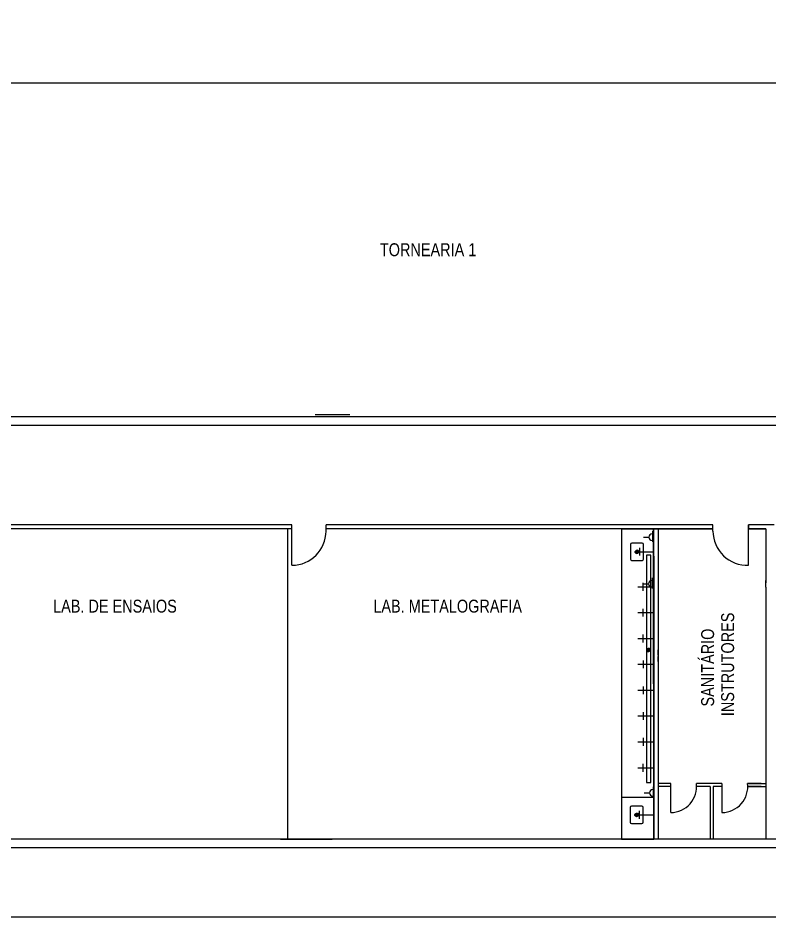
# Model space of a CAD drawing. Header units: millimetres. Extents: x 18768 to 1484868, y -11027 to 520152.
# Drawn here: x 567176 to 584589, y 136941 to 157799 of the extents above; entities that cross this region are included whole.
import ezdxf

# ---------------------------------------------------------------- set-up
doc = ezdxf.new("R2010")
doc.units = ezdxf.units.MM
doc.linetypes.add('DIVIDE', pattern=[2.15, 1.5, -0.2, 0.05, -0.15, 0.05, -0.2])
for name, color, linetype in [('018', 4, 'Continuous'), ('3-MAQUINAS', 5, 'Continuous'), ('L025-IMAGIN', 1, 'DIVIDE'), ('L025-IMPLANTAÇÃO', 1, 'Continuous'), ('L035-TEXTO', 40, 'Continuous'), ('PAREDES', 7, 'Continuous')]:
    doc.layers.add(name, color=color, linetype=linetype)
doc.layers.add('L035-DEMOLIÇÃO', color=40, linetype='Continuous', plot=False)
doc.styles.get("Standard").update_dxf_attribs({"font": 'arial.ttf'})

msp = doc.modelspace()

# ---------------------------------------------------------------- hatches: boundary and pattern name
at = {"layer": 'L025-IMPLANTAÇÃO', "linetype": 'Continuous'}
h = msp.add_hatch(dxfattribs=at)
h.set_pattern_fill('ANSI31', color=256, scale=16, angle=630, style=0)
h.set_pattern_definition([(315, (505041.7592, 231118.3309), (1.414213562, 1.414213562), [])])
h.paths.add_polyline_path([(581568.336, 145415.366, 0.414213562), (581528.336, 145455.366, 0.414213562), (581488.336, 145415.366)])
h.paths.add_polyline_path([(581528.336, 145375.366, 0.414213562), (581568.336, 145415.366), (581488.336, 145415.366, 0.414213562)])
h = msp.add_hatch(dxfattribs=at)
h.set_pattern_fill('ANSI31', color=256, scale=16, angle=630, style=0)
h.set_pattern_definition([(315, (505308.8416, 228838.608), (1.414213562, 1.414213562), [])])
h.paths.add_polyline_path([(581835.418, 143135.643, 0.414213562), (581795.418, 143175.643, 0.414213562), (581755.418, 143135.643)])
h.paths.add_polyline_path([(581795.418, 143095.643, 0.414213562), (581835.418, 143135.643), (581755.418, 143135.643, 0.414213562)])
h = msp.add_hatch(dxfattribs=at)
h.set_pattern_fill('ANSI31', color=256, scale=16, angle=630, style=0)
h.set_pattern_definition([(315, (505034.346, 225014.151), (1.414213562, 1.414213562), [])])
h.paths.add_polyline_path([(581560.923, 139311.186, 0.414213562), (581520.923, 139351.186, 0.414213562), (581480.923, 139311.186)])
h.paths.add_polyline_path([(581520.923, 139271.186, 0.414213562), (581560.923, 139311.186), (581480.923, 139311.186, 0.414213562)])

# ---------------------------------------------------------------- linework, layer by layer
msp.add_line((574317.339, 145893.6), (574317.339, 146043.6))
at = {"layer": '018'}
for p, q in [((581884.217, 145895.204), (581884.217, 145645.204)), ((581677.247, 145750.754), (581802.247, 145750.754)), ((581879.091, 144812.478), (581879.091, 144562.478)), ((581672.121, 144668.028), (581797.121, 144668.028)), ((581902.536, 139963.144), (581902.536, 139713.144)), ((581695.565, 139818.694), (581820.565, 139818.694))]:
    msp.add_line(p, q, dxfattribs=at)
for centre in [(581877.247, 145753.956), (581872.121, 144671.229), (581895.565, 139821.896)]:
    msp.add_arc(centre, 75, 90, 270, dxfattribs=at)
at = {"layer": '3-MAQUINAS'}
for p, q in [((574067.883, 148602.966), (574467.883, 148602.966)), ((574467.883, 148602.966), (574867.883, 148602.966))]:
    msp.add_line(p, q, dxfattribs=at)
at = {"layer": 'DEFPOINTS'}
for p, q in [((584114.898, 146043.6), (584114.898, 145944.6)), ((584707.439, 146043.6), (584114.898, 146043.6)), ((584114.898, 145944.6), (584514.898, 145944.6)), ((582015.609, 144595.6), (582015.609, 144595.6)), ((582015.609, 144595.6), (582015.609, 144595.6)), ((582015.609, 144595.6), (582015.609, 144595.6)), ((582015.609, 144595.6), (582015.609, 144595.6)), ((582015.609, 144595.6), (582015.609, 143895.6)), ((584514.054, 144596.354), (584514.054, 144746.354)), ((582015.511, 143017.786), (582015.511, 143137.786)), ((582015.511, 142865.61), (582015.511, 142985.61)), ((582309.565, 140040.539), (582015.609, 140040.539)), ((582309.565, 139965.539), (582015.609, 139965.539)), ((584092.359, 140040.539), (584514.898, 140040.539)), ((584097.065, 139965.539), (584514.898, 139965.539)), ((573262.888, 138744.6), (574462.888, 138744.6)), ((573262.888, 138744.6), (574462.888, 138744.6))]:
    msp.add_line(p, q, dxfattribs=at)
at = {"layer": 'L025-IMAGIN'}
msp.add_line((586132.475, 156284.6), (551462.475, 156284.6), dxfattribs=at)
at = {"layer": 'L025-IMPLANTAÇÃO', "linetype": 'Continuous'}
for p, q in [((581164.591, 145944.6), (583289.898, 145944.6)), ((581166.609, 145944.6), (581166.609, 138744.6)), ((581469.022, 145415.769), (581924.022, 145415.769)), ((581589.022, 145505.769), (581589.022, 145325.769)), ((581544.373, 144605.117), (581904.373, 144605.117)), ((581664.373, 144692.71), (581664.373, 144512.71)), ((581544.373, 144005.117), (581904.373, 144005.117)), ((581664.373, 144092.71), (581664.373, 143912.71)), ((581544.373, 143405.117), (581904.373, 143405.117)), ((581661.193, 143492.71), (581661.193, 143312.71)), ((581673.914, 142895.15), (581673.914, 142715.15)), ((581544.373, 142805.117), (581904.373, 142805.117)), ((581670.734, 142291.339), (581670.734, 142111.339)), ((581544.373, 142205.117), (581904.373, 142205.117)), ((581667.554, 141692.71), (581667.554, 141512.71)), ((581544.373, 141605.117), (581904.373, 141605.117)), ((581544.373, 141005.117), (581904.373, 141005.117)), ((581670.734, 141095.785), (581670.734, 140915.785)), ((581544.373, 140405.117), (581904.373, 140405.117)), ((581664.373, 140492.71), (581664.373, 140312.71)), ((581166.609, 139720.643), (581916.609, 139720.643)), ((581581.609, 139401.59), (581581.609, 139221.59)), ((581461.609, 139311.59), (581916.609, 139311.59))]:
    msp.add_line(p, q, dxfattribs=at)
for points in [[(581379.022, 145585.769), (581379.022, 145245.769, 0.414213562), (581409.022, 145215.769), (581649.022, 145215.769, 0.414213562), (581679.022, 145245.769), (581679.022, 145585.769, 0.414213562), (581649.022, 145615.769), (581409.022, 145615.769, 0.414213562)], [(581371.609, 139481.59), (581371.609, 139141.59, 0.414213562), (581401.609, 139111.59), (581641.609, 139111.59, 0.414213562), (581671.609, 139141.59), (581671.609, 139481.59, 0.414213562), (581641.609, 139511.59), (581401.609, 139511.59, 0.414213562)]]:
    msp.add_lwpolyline(points, format="xyb", close=True, dxfattribs=at)
for points in [[(581748.568, 145335.643), (581748.568, 140060.643), (581848.568, 140060.643), (581848.568, 145335.643)], [(581916.609, 138744.6), (581166.609, 138744.6), (581166.609, 138744.6), (581916.609, 138744.6)]]:
    msp.add_lwpolyline(points, close=True, dxfattribs=at)
for centre in [(581528.336, 145415.366), (581795.418, 143135.643), (581520.923, 139311.186)]:
    msp.add_circle(centre, 40, dxfattribs=at)
at = {"layer": 'L035-DEMOLIÇÃO', "linetype": 'ByBlock', "lineweight": -2}
msp.add_lwpolyline([(607248.882, 136941.079), (515350.601, 136941.079), (515350.601, 174469.673), (607248.882, 174469.673)], close=True, dxfattribs=at)
at = {"layer": 'PAREDES'}
for p, q in [((586762.475, 148544.6), (551272.475, 148544.6)), ((586782.475, 148544.6), (551292.475, 148544.6)), ((586762.475, 148344.6), (551272.475, 148344.6)), ((586762.475, 148344.6), (551272.475, 148344.6)), ((586762.475, 148344.6), (551272.475, 148344.6)), ((586782.475, 148344.6), (551462.475, 148344.6)), ((573527.339, 146043.6), (566817.339, 146043.6)), ((573527.339, 145103.6), (573527.339, 146043.6)), ((583289.898, 146043.6), (574317.339, 146043.6)), ((583289.898, 145893.6), (583289.898, 146043.6)), ((584114.898, 145104.375), (584114.898, 146043.6)), ((584564.186, 146043.6), (584114.898, 146043.6)), ((584564.186, 146043.6), (584114.898, 146043.6)), ((573527.339, 145944.6), (566817.339, 145944.6)), ((573421.346, 145944.6), (573421.346, 138754.753)), ((583289.898, 145944.6), (574317.339, 145944.6)), ((581914.591, 145944.6), (581916.609, 144694.6)), ((581916.609, 138744.6), (581914.591, 145944.6)), ((582015.609, 145944.6), (582015.609, 138744.6)), ((584514.898, 145944.6), (584114.898, 145944.6)), ((584514.898, 145944.6), (584114.898, 145944.6)), ((584514.898, 145944.6), (584514.898, 144694.6)), ((581916.609, 144694.6), (581916.609, 138744.6)), ((584514.898, 144595.6), (584514.898, 138744.6)), ((582309.565, 140040.539), (582109.565, 140040.539)), ((582309.565, 139965.539), (582109.565, 139965.539)), ((582309.565, 139365.539), (582309.565, 140040.539)), ((583497.065, 140040.539), (582904.859, 140040.539)), ((582909.565, 139965.539), (582909.565, 140040.539)), ((583222.065, 139965.539), (582909.565, 139965.539)), ((583222.065, 139965.539), (583222.065, 138744.6)), ((583297.065, 139965.539), (583297.065, 138744.6)), ((583497.065, 139965.539), (583297.065, 139965.539)), ((583497.065, 140040.539), (583497.065, 139365.539)), ((584409.565, 140040.539), (584092.359, 140040.539)), ((584409.565, 139965.539), (584097.065, 139965.539)), ((574455.24, 138744.6), (551521.475, 138744.6)), ((591412.475, 138744.6), (574462.888, 138744.6)), ((574455.24, 138544.6), (551347.475, 138544.6)), ((591412.475, 138544.6), (574455.24, 138544.6))]:
    msp.add_line(p, q, dxfattribs=at)
for centre, radius, start, end in [((573527.339, 145893.6), 790, 270, 0), ((584079.898, 145893.6), 790, 180, 272.5392518), ((582309.565, 139965.539), 600, 270, 7.1807558), ((583497.065, 139965.539), 600, 270, 7.1807558)]:
    msp.add_arc(centre, radius, start, end, dxfattribs=at)

# ---------------------------------------------------------------- texts
at = {"layer": 'L035-TEXTO', "width": 0.8}
for s, p in [('TORNEARIA 1', (575567.15, 152273.048)), ('LAB. DE ENSAIOS', (567989.462, 144003.641)), ('LAB. METALOGRAFIA', (575414.608, 144003.641))]:
    msp.add_text(s, height=300, dxfattribs=at).set_placement(p)
for s, p in [('INSTRUTORES', (583780.276, 141600.863)), ('SANITÁRIO', (583316.03, 141825.103))]:
    msp.add_text(s, height=300, rotation=90, dxfattribs=at).set_placement(p)

doc.saveas('drawing.dxf')
